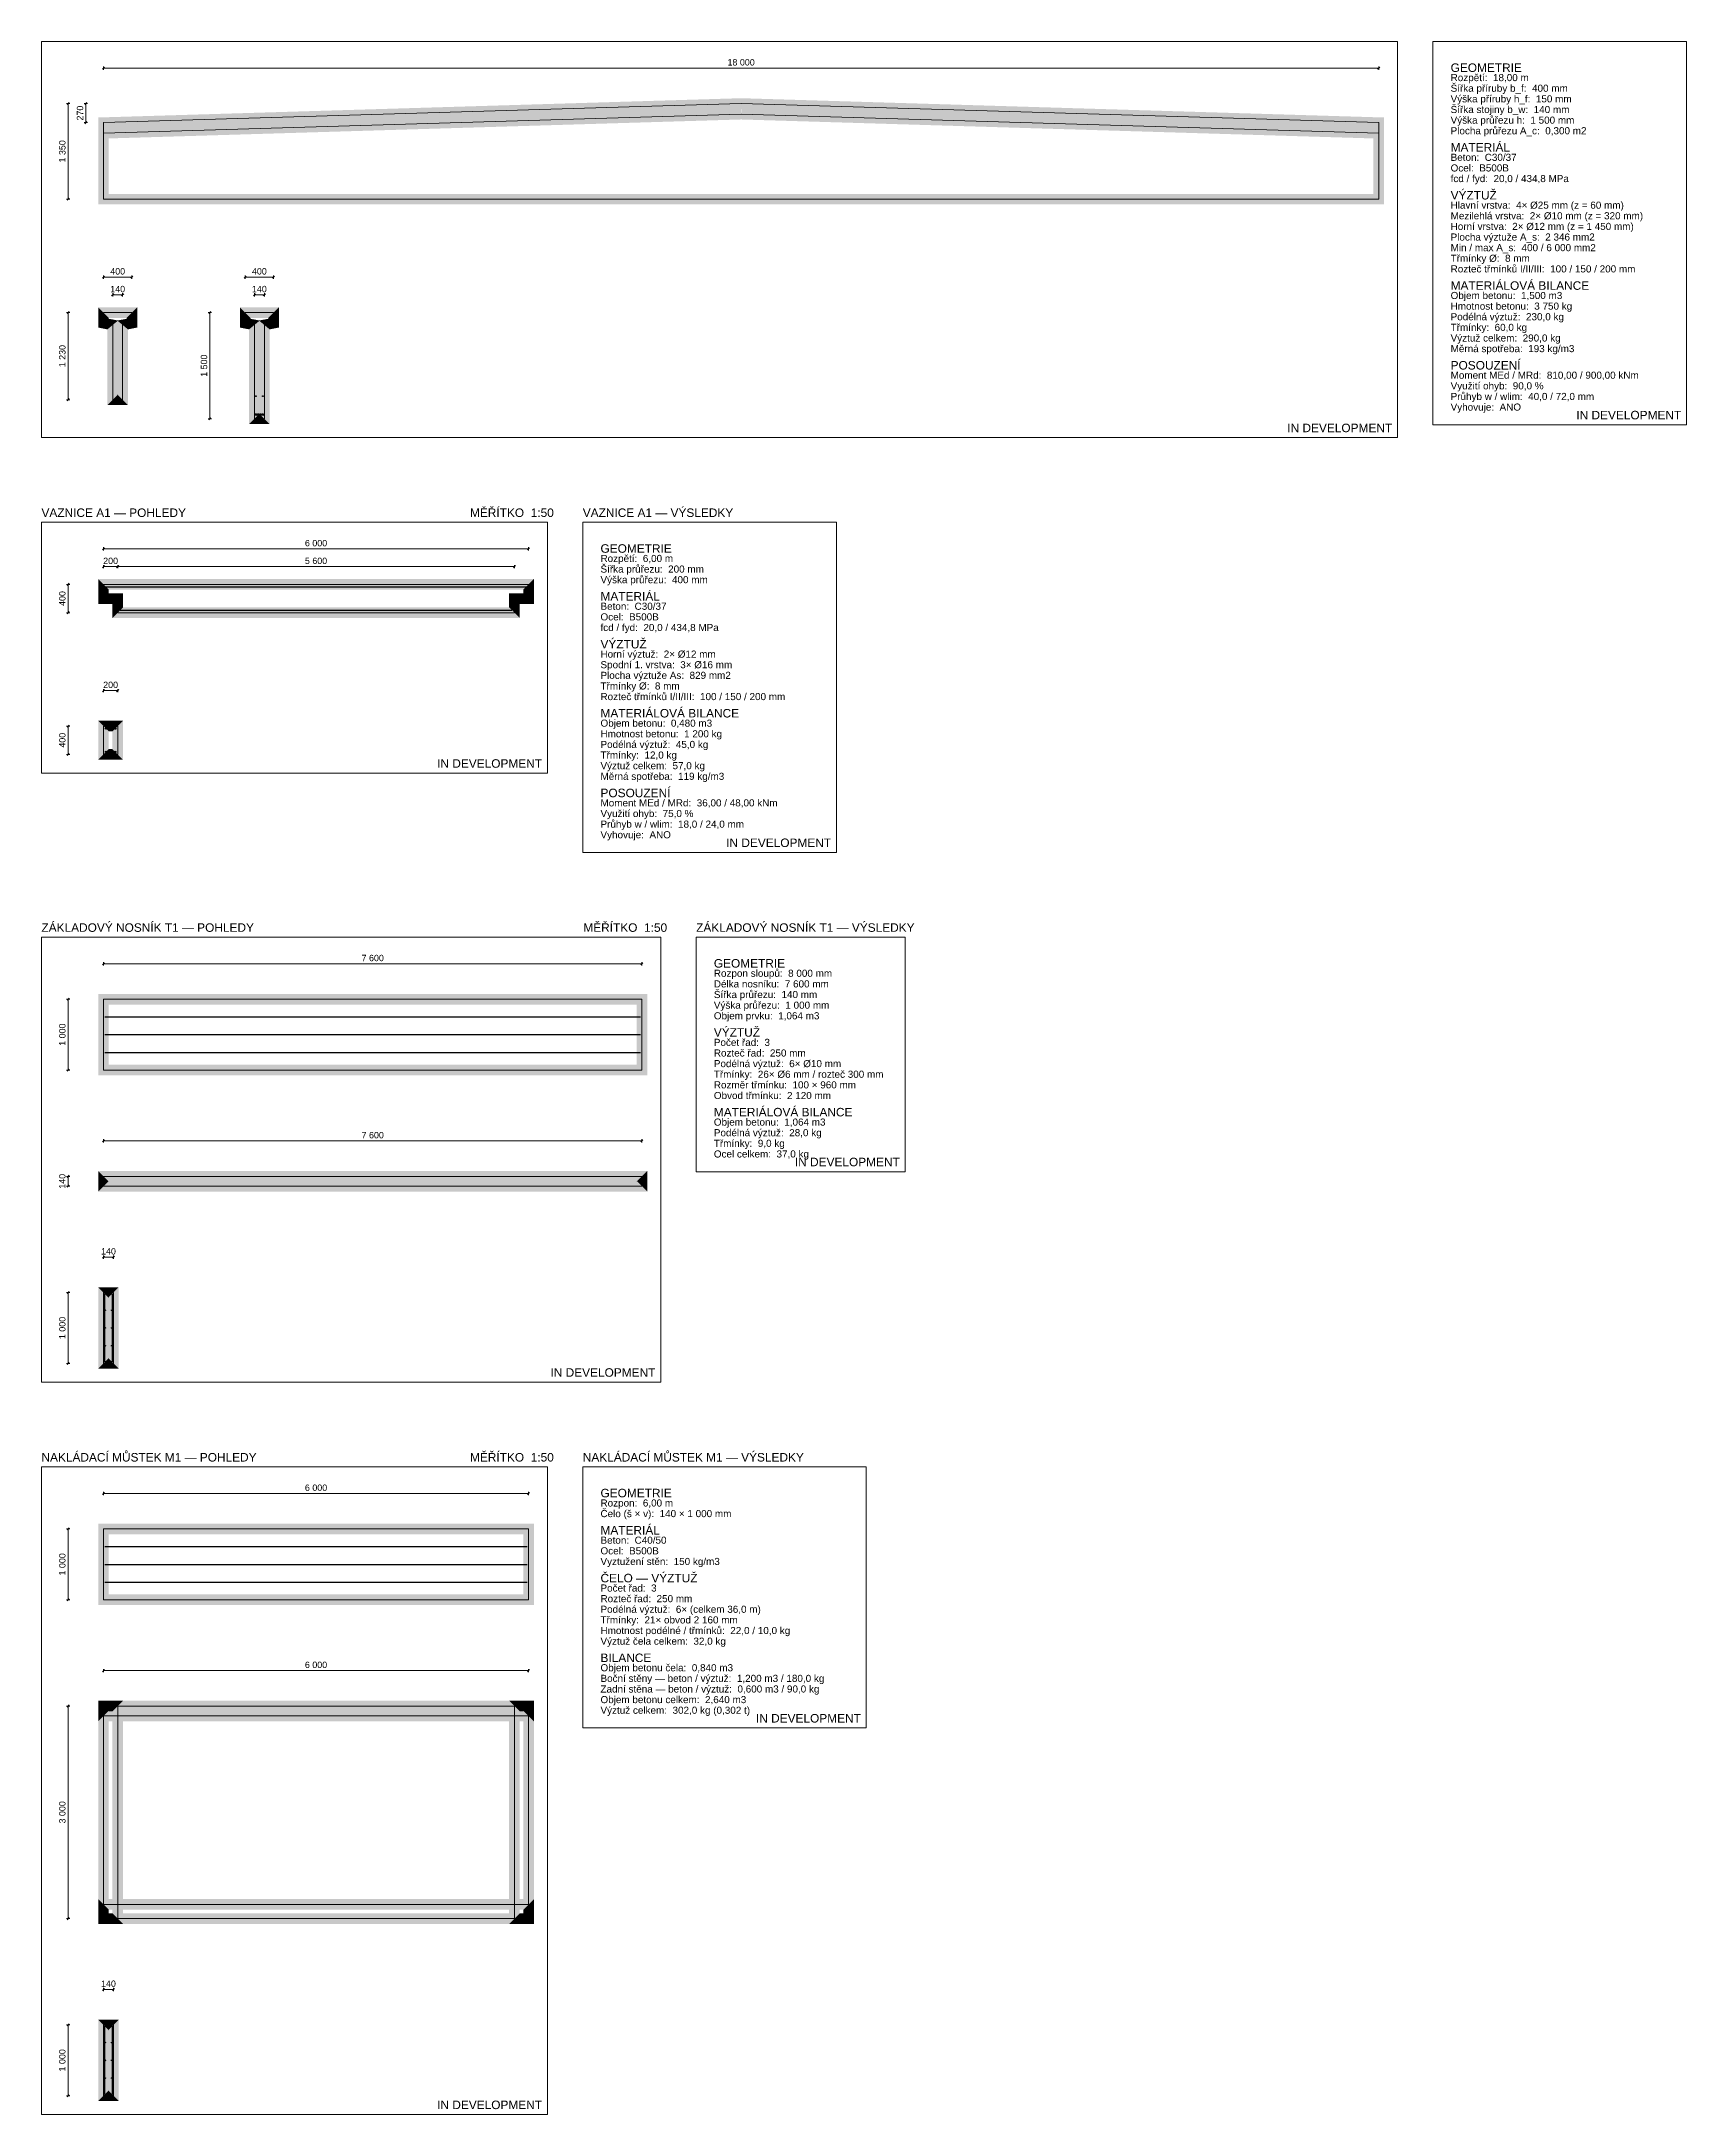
# Model space of a CAD drawing. Header units: millimetres. Extents: x 0 to 23221, y -54861 to 32.
# Drawn here: x 0 to 23221, y -54861 to -25603 of the extents above; entities that cross this region are included whole.
import ezdxf

# ---------------------------------------------------------------- set-up
doc = ezdxf.new("R2010")
doc.units = ezdxf.units.MM
for name, color, linetype, lineweight in [('OPTICORS_HLAVICKA', 7, 'CONTINUOUS', 0), ('OPTICORS_NAKLADACI_MUSTEK_M1_BETON', 7, 'CONTINUOUS', 0), ('OPTICORS_NAKLADACI_MUSTEK_M1_KOTY', 7, 'CONTINUOUS', 0), ('OPTICORS_NAKLADACI_MUSTEK_M1_POPIS', 7, 'CONTINUOUS', 0), ('OPTICORS_NAKLADACI_MUSTEK_M1_VYZTUZ', 8, 'CONTINUOUS', 25), ('OPTICORS_POZNAMKA', 9, 'CONTINUOUS', 0), ('OPTICORS_RAMECEK', 9, 'CONTINUOUS', 0), ('OPTICORS_VAZNICE_A1_BETON', 7, 'CONTINUOUS', 0), ('OPTICORS_VAZNICE_A1_KOTY', 7, 'CONTINUOUS', 0), ('OPTICORS_VAZNICE_A1_POPIS', 7, 'CONTINUOUS', 0), ('OPTICORS_VAZNICE_A1_VYZTUZ', 8, 'CONTINUOUS', 25), ('OPTICORS_VAZNIK_A_BETON', 7, 'CONTINUOUS', 0), ('OPTICORS_VAZNIK_A_KOTY', 7, 'CONTINUOUS', 0), ('OPTICORS_VAZNIK_A_POPIS', 7, 'CONTINUOUS', 0), ('OPTICORS_VAZNIK_A_VYZTUZ', 8, 'CONTINUOUS', 25), ('OPTICORS_ZAKLADOVY_NOSNIK_T1_BETON', 7, 'CONTINUOUS', 0), ('OPTICORS_ZAKLADOVY_NOSNIK_T1_KOTY', 7, 'CONTINUOUS', 0), ('OPTICORS_ZAKLADOVY_NOSNIK_T1_POPIS', 7, 'CONTINUOUS', 0), ('OPTICORS_ZAKLADOVY_NOSNIK_T1_VYZTUZ', 8, 'CONTINUOUS', 25)]:
    doc.layers.add(name, color=color, linetype=linetype, lineweight=lineweight)
doc.styles.add('OPTICORS', font='arial.ttf')

msp = doc.modelspace()

# ---------------------------------------------------------------- linework, layer by layer
at = {"layer": 'OPTICORS_NAKLADACI_MUSTEK_M1_BETON'}
for points in [[(876, -46596), (6876, -46596), (6876, -47596), (876, -47596)], [(876, -49096), (6876, -49096), (6876, -49236), (876, -49236)], [(876, -49096), (1076, -49096), (1076, -52096), (876, -52096)], [(6676, -49096), (6876, -49096), (6876, -52096), (6676, -52096)], [(876, -51896), (6876, -51896), (6876, -52096), (876, -52096)], [(876, -53596), (1016, -53596), (1016, -54596), (876, -54596)]]:
    msp.add_lwpolyline(points, close=True, dxfattribs=at)
for points in [[(801, -46521), (6951, -46521), (951, -46671), (6801, -46671)], [(801, -47671), (801, -46521), (951, -47521), (951, -46671)], [(6951, -46521), (6951, -47671), (6801, -46671), (6801, -47521)], [(6951, -47671), (801, -47671), (6801, -47521), (951, -47521)], [(801, -49021), (6951, -49021), (951, -49171), (6801, -49171)], [(801, -49311), (801, -49021), (951, -49161), (951, -49171)], [(801, -49021), (1151, -49021), (951, -49171), (1001, -49171)], [(801, -52171), (801, -49021), (951, -52021), (951, -49171)], [(1151, -49021), (1151, -52171), (1001, -49171), (1001, -52021)], [(6601, -49021), (6951, -49021), (6751, -49171), (6801, -49171)], [(6601, -52171), (6601, -49021), (6751, -52021), (6751, -49171)], [(6951, -49021), (6951, -49311), (6801, -49171), (6801, -49161)], [(6951, -49021), (6951, -52171), (6801, -49171), (6801, -52021)], [(6951, -49311), (801, -49311), (6801, -49161), (951, -49161)], [(801, -51821), (6951, -51821), (951, -51971), (6801, -51971)], [(801, -52171), (801, -51821), (951, -52021), (951, -51971)], [(1151, -52171), (801, -52171), (1001, -52021), (951, -52021)], [(6951, -52171), (801, -52171), (6801, -52021), (951, -52021)], [(6951, -52171), (6601, -52171), (6801, -52021), (6751, -52021)], [(6951, -51821), (6951, -52171), (6801, -51971), (6801, -52021)], [(801, -53521), (1091, -53521), (951, -53671), (941, -53671)], [(801, -54671), (801, -53521), (951, -54521), (951, -53671)], [(1091, -53521), (1091, -54671), (941, -53671), (941, -54521)], [(1091, -54671), (801, -54671), (941, -54521), (951, -54521)]]:
    msp.add_solid(points, dxfattribs=at)
at = {"layer": 'OPTICORS_NAKLADACI_MUSTEK_M1_KOTY'}
for p, q in [((861, -46111), (891, -46081)), ((876, -46073.5), (876, -46118.5)), ((876, -46096), (6876, -46096)), ((6861, -46111), (6891, -46081)), ((6876, -46073.5), (6876, -46118.5)), ((353.5, -46596), (398.5, -46596)), ((361, -46611), (391, -46581)), ((376, -46596), (376, -47596)), ((353.5, -47596), (398.5, -47596)), ((361, -47611), (391, -47581)), ((861, -48611), (891, -48581)), ((876, -48573.5), (876, -48618.5)), ((876, -48596), (6876, -48596)), ((6861, -48611), (6891, -48581)), ((6876, -48573.5), (6876, -48618.5)), ((353.5, -49096), (398.5, -49096)), ((361, -49111), (391, -49081)), ((376, -49096), (376, -52096)), ((353.5, -52096), (398.5, -52096)), ((361, -52111), (391, -52081)), ((861, -53111), (891, -53081)), ((876, -53073.5), (876, -53118.5)), ((876, -53096), (1016, -53096)), ((1001, -53111), (1031, -53081)), ((1016, -53073.5), (1016, -53118.5)), ((353.5, -53596), (398.5, -53596)), ((361, -53611), (391, -53581)), ((376, -53596), (376, -54596)), ((353.5, -54596), (398.5, -54596)), ((361, -54611), (391, -54581))]:
    msp.add_line(p, q, dxfattribs=at)
at = {"layer": 'OPTICORS_NAKLADACI_MUSTEK_M1_VYZTUZ'}
for p, q in [((896, -46846), (6856, -46846)), ((896, -47096), (6856, -47096)), ((896, -47346), (6856, -47346))]:
    msp.add_line(p, q, dxfattribs=at)
msp.add_lwpolyline([(896, -53616), (996, -53616), (996, -54576), (896, -54576)], close=True, dxfattribs=at)
for centre in [(901, -53846), (901, -54096), (991, -53846), (991, -54096), (901, -54346), (991, -54346)]:
    msp.add_circle(centre, 5, dxfattribs=at)
at = {"layer": 'OPTICORS_RAMECEK'}
for points in [[(0, -31194), (19141, -31194), (19141, -25603), (0, -25603)], [(19641, -31013), (23221, -31013), (23221, -25603), (19641, -25603)], [(0, -35930), (7141, -35930), (7141, -32389), (0, -32389)], [(7641, -37049), (11221, -37049), (11221, -32389), (7641, -32389)], [(0, -44525), (8741, -44525), (8741, -38244), (0, -38244)], [(9241, -41554), (12191, -41554), (12191, -38244), (9241, -38244)], [(0, -54861), (7141, -54861), (7141, -45720), (0, -45720)], [(7641, -49405), (11641, -49405), (11641, -45720), (7641, -45720)]]:
    msp.add_lwpolyline(points, close=True, dxfattribs=at)
at = {"layer": 'OPTICORS_VAZNICE_A1_BETON'}
for points in [[(876, -33265), (6876, -33265), (6876, -33465), (6676, -33465), (6676, -33665), (1076, -33665), (1076, -33465), (876, -33465)], [(876, -35265), (1076, -35265), (1076, -35665), (876, -35665)]]:
    msp.add_lwpolyline(points, close=True, dxfattribs=at)
for points in [[(801, -33190), (6951, -33190), (951, -33340), (6801, -33340)], [(801, -33540), (801, -33190), (951, -33390), (951, -33340)], [(6951, -33190), (6951, -33540), (6801, -33340), (6801, -33390)], [(1001, -33540), (801, -33540), (1151, -33390), (951, -33390)], [(1001, -33740), (1001, -33540), (1151, -33590), (1151, -33390)], [(6751, -33740), (1001, -33740), (6601, -33590), (1151, -33590)], [(6951, -33540), (6751, -33540), (6801, -33390), (6601, -33390)], [(6751, -33540), (6751, -33740), (6601, -33390), (6601, -33590)], [(801, -35190), (1151, -35190), (951, -35340), (1001, -35340)], [(801, -35740), (801, -35190), (951, -35590), (951, -35340)], [(1151, -35190), (1151, -35740), (1001, -35340), (1001, -35590)], [(1151, -35740), (801, -35740), (1001, -35590), (951, -35590)]]:
    msp.add_solid(points, dxfattribs=at)
at = {"layer": 'OPTICORS_VAZNICE_A1_KOTY'}
for p, q in [((861, -32780), (891, -32750)), ((876, -32742.5), (876, -32787.5)), ((876, -32765), (6876, -32765)), ((6861, -32780), (6891, -32750)), ((6876, -32742.5), (6876, -32787.5)), ((861, -33030), (891, -33000)), ((876, -32992.5), (876, -33037.5)), ((876, -33015), (1076, -33015)), ((1061, -33030), (1091, -33000)), ((1061, -33030), (1091, -33000)), ((1076, -32992.5), (1076, -33037.5)), ((1076, -32992.5), (1076, -33037.5)), ((1076, -33015), (6676, -33015)), ((6661, -33030), (6691, -33000)), ((6676, -32992.5), (6676, -33037.5)), ((353.5, -33265), (398.5, -33265)), ((361, -33280), (391, -33250)), ((376, -33265), (376, -33665)), ((353.5, -33665), (398.5, -33665)), ((361, -33680), (391, -33650)), ((861, -34780), (891, -34750)), ((876, -34742.5), (876, -34787.5)), ((876, -34765), (1076, -34765)), ((1061, -34780), (1091, -34750)), ((1076, -34742.5), (1076, -34787.5)), ((353.5, -35265), (398.5, -35265)), ((361, -35280), (391, -35250)), ((376, -35265), (376, -35665)), ((353.5, -35665), (398.5, -35665)), ((361, -35680), (391, -35650))]:
    msp.add_line(p, q, dxfattribs=at)
at = {"layer": 'OPTICORS_VAZNICE_A1_VYZTUZ'}
for p, q in [((911, -33300), (6841, -33300)), ((1111, -33630), (6641, -33630))]:
    msp.add_line(p, q, dxfattribs=at)
for centre in [(911, -35300), (1041, -35300), (911, -35630), (1041, -35630)]:
    msp.add_circle(centre, 10, dxfattribs=at)
at = {"layer": 'OPTICORS_VAZNIK_A_BETON'}
for p, q in [((876, -26899), (9876, -26629)), ((9876, -26629), (18876, -26899))]:
    msp.add_line(p, q, dxfattribs=at)
for points in [[(876, -26749), (9876, -26479), (18876, -26749), (18876, -27829), (876, -27829)], [(876, -29429), (1276, -29429), (1276, -29579), (1146, -29604), (1146, -30659), (1006, -30659), (1006, -29604), (876, -29579)], [(2876, -29429), (3276, -29429), (3276, -29579), (3146, -29604), (3146, -30929), (3006, -30929), (3006, -29604), (2876, -29579)]]:
    msp.add_lwpolyline(points, close=True, dxfattribs=at)
for points in [[(801, -26676.216), (9876, -26403.966), (951, -26821.784), (9876, -26554.034)], [(873.751, -26824.034), (9873.751, -26554.034), (878.249, -26973.966), (9878.249, -26703.966)], [(9878.249, -26554.034), (18878.249, -26824.034), (9873.751, -26703.966), (18873.751, -26973.966)], [(9876, -26403.966), (18951, -26676.216), (9876, -26554.034), (18801, -26821.784)], [(801, -27904), (801, -26676.216), (951, -27754), (951, -26821.784)], [(18951, -26676.216), (18951, -27904), (18801, -26821.784), (18801, -27754)], [(18951, -27904), (801, -27904), (18801, -27754), (951, -27754)], [(801, -29354), (1351, -29354), (951, -29504), (1201, -29504)], [(801, -29640.951), (801, -29354), (951, -29517.049), (951, -29504)], [(931, -29665.951), (801, -29640.951), (1081, -29542.049), (951, -29517.049)], [(931, -30734), (931, -29665.951), (1081, -30584), (1081, -29542.049)], [(1351, -29640.951), (1221, -29665.951), (1201, -29517.049), (1071, -29542.049)], [(1221, -29665.951), (1221, -30734), (1071, -29542.049), (1071, -30584)], [(1351, -29354), (1351, -29640.951), (1201, -29504), (1201, -29517.049)], [(2801, -29354), (3351, -29354), (2951, -29504), (3201, -29504)], [(2801, -29640.951), (2801, -29354), (2951, -29517.049), (2951, -29504)], [(2931, -29665.951), (2801, -29640.951), (3081, -29542.049), (2951, -29517.049)], [(2931, -31004), (2931, -29665.951), (3081, -30854), (3081, -29542.049)], [(3351, -29640.951), (3221, -29665.951), (3201, -29517.049), (3071, -29542.049)], [(3221, -29665.951), (3221, -31004), (3071, -29542.049), (3071, -30854)], [(3351, -29354), (3351, -29640.951), (3201, -29504), (3201, -29517.049)], [(1221, -30734), (931, -30734), (1071, -30584), (1081, -30584)], [(3221, -31004), (2931, -31004), (3071, -30854), (3081, -30854)]]:
    msp.add_solid(points, dxfattribs=at)
at = {"layer": 'OPTICORS_VAZNIK_A_KOTY'}
for p, q in [((861, -25994), (891, -25964)), ((876, -25956.5), (876, -26001.5)), ((876, -25979), (18876, -25979)), ((18861, -25994), (18891, -25964)), ((18876, -25956.5), (18876, -26001.5)), ((353.5, -26479), (398.5, -26479)), ((361, -26494), (391, -26464)), ((376, -26479), (376, -27829)), ((603.5, -26479), (648.5, -26479)), ((611, -26494), (641, -26464)), ((626, -26479), (626, -26749)), ((603.5, -26749), (648.5, -26749)), ((611, -26764), (641, -26734)), ((353.5, -27829), (398.5, -27829)), ((361, -27844), (391, -27814)), ((861, -28944), (891, -28914)), ((876, -28906.5), (876, -28951.5)), ((876, -28929), (1276, -28929)), ((1261, -28944), (1291, -28914)), ((1276, -28906.5), (1276, -28951.5)), ((2861, -28944), (2891, -28914)), ((2876, -28906.5), (2876, -28951.5)), ((2876, -28929), (3276, -28929)), ((3261, -28944), (3291, -28914)), ((3276, -28906.5), (3276, -28951.5)), ((991, -29194), (1021, -29164)), ((1006, -29156.5), (1006, -29201.5)), ((1006, -29179), (1146, -29179)), ((1131, -29194), (1161, -29164)), ((1146, -29156.5), (1146, -29201.5)), ((2991, -29194), (3021, -29164)), ((3006, -29156.5), (3006, -29201.5)), ((3006, -29179), (3146, -29179)), ((3131, -29194), (3161, -29164)), ((3146, -29156.5), (3146, -29201.5)), ((353.5, -29429), (398.5, -29429)), ((361, -29444), (391, -29414)), ((376, -29429), (376, -30659)), ((2353.5, -29429), (2398.5, -29429)), ((2361, -29444), (2391, -29414)), ((2376, -29429), (2376, -30929)), ((353.5, -30659), (398.5, -30659)), ((361, -30674), (391, -30644)), ((2353.5, -30929), (2398.5, -30929)), ((2361, -30944), (2391, -30914))]:
    msp.add_line(p, q, dxfattribs=at)
at = {"layer": 'OPTICORS_VAZNIK_A_VYZTUZ'}
for centre, radius in [((2896, -29479), 6), ((3256, -29479), 6), ((3026, -30609), 5), ((3126, -30609), 5), ((3026, -30869), 12.5), ((3059.333, -30869), 12.5), ((3092.667, -30869), 12.5), ((3126, -30869), 12.5)]:
    msp.add_circle(centre, radius, dxfattribs=at)
at = {"layer": 'OPTICORS_ZAKLADOVY_NOSNIK_T1_BETON'}
for points in [[(876, -39120), (8476, -39120), (8476, -40120), (876, -40120)], [(876, -41620), (8476, -41620), (8476, -41760), (876, -41760)], [(876, -43260), (1016, -43260), (1016, -44260), (876, -44260)]]:
    msp.add_lwpolyline(points, close=True, dxfattribs=at)
for points in [[(801, -39045), (8551, -39045), (951, -39195), (8401, -39195)], [(801, -40195), (801, -39045), (951, -40045), (951, -39195)], [(8551, -39045), (8551, -40195), (8401, -39195), (8401, -40045)], [(8551, -40195), (801, -40195), (8401, -40045), (951, -40045)], [(801, -41545), (8551, -41545), (951, -41695), (8401, -41695)], [(801, -41835), (801, -41545), (951, -41685), (951, -41695)], [(8551, -41545), (8551, -41835), (8401, -41695), (8401, -41685)], [(8551, -41835), (801, -41835), (8401, -41685), (951, -41685)], [(801, -43185), (1091, -43185), (951, -43335), (941, -43335)], [(801, -44335), (801, -43185), (951, -44185), (951, -43335)], [(1091, -43185), (1091, -44335), (941, -43335), (941, -44185)], [(1091, -44335), (801, -44335), (941, -44185), (951, -44185)]]:
    msp.add_solid(points, dxfattribs=at)
at = {"layer": 'OPTICORS_ZAKLADOVY_NOSNIK_T1_KOTY'}
for p, q in [((861, -38635), (891, -38605)), ((876, -38597.5), (876, -38642.5)), ((876, -38620), (8476, -38620)), ((8461, -38635), (8491, -38605)), ((8476, -38597.5), (8476, -38642.5)), ((353.5, -39120), (398.5, -39120)), ((361, -39135), (391, -39105)), ((376, -39120), (376, -40120)), ((353.5, -40120), (398.5, -40120)), ((361, -40135), (391, -40105)), ((861, -41135), (891, -41105)), ((876, -41097.5), (876, -41142.5)), ((876, -41120), (8476, -41120)), ((8461, -41135), (8491, -41105)), ((8476, -41097.5), (8476, -41142.5)), ((353.5, -41620), (398.5, -41620)), ((353.5, -41760), (398.5, -41760)), ((361, -41635), (391, -41605)), ((361, -41775), (391, -41745)), ((376, -41620), (376, -41760)), ((861, -42775), (891, -42745)), ((876, -42737.5), (876, -42782.5)), ((876, -42760), (1016, -42760)), ((1001, -42775), (1031, -42745)), ((1016, -42737.5), (1016, -42782.5)), ((353.5, -43260), (398.5, -43260)), ((361, -43275), (391, -43245)), ((376, -43260), (376, -44260)), ((353.5, -44260), (398.5, -44260)), ((361, -44275), (391, -44245))]:
    msp.add_line(p, q, dxfattribs=at)
at = {"layer": 'OPTICORS_ZAKLADOVY_NOSNIK_T1_VYZTUZ'}
for p, q in [((896, -39370), (8456, -39370)), ((896, -39620), (8456, -39620)), ((896, -39870), (8456, -39870))]:
    msp.add_line(p, q, dxfattribs=at)
msp.add_lwpolyline([(896, -43280), (996, -43280), (996, -44240), (896, -44240)], close=True, dxfattribs=at)
for centre in [(901, -43510), (991, -43510), (901, -43760), (991, -43760), (901, -44010), (991, -44010)]:
    msp.add_circle(centre, 5, dxfattribs=at)

# ---------------------------------------------------------------- texts
at = {"layer": 'OPTICORS_HLAVICKA', "char_height": 120, "attachment_point": 1, "style": 'OPTICORS'}
for s, insert in [('MĚŘÍTKO  1:50', (6049, -32194)), ('VAZNICE A1 — VÝSLEDKY', (7641, -32194)), ('VAZNICE A1 — POHLEDY', (0, -32194)), ('ZÁKLADOVÝ NOSNÍK T1 — POHLEDY', (0, -38049)), ('MĚŘÍTKO  1:50', (7649, -38049)), ('ZÁKLADOVÝ NOSNÍK T1 — VÝSLEDKY', (9241, -38049)), ('NAKLÁDACÍ MŮSTEK M1 — POHLEDY', (0, -45525)), ('MĚŘÍTKO  1:50', (6049, -45525)), ('NAKLÁDACÍ MŮSTEK M1 — VÝSLEDKY', (7641, -45525))]:
    msp.add_mtext(s, dxfattribs=dict(at, insert=insert))
at = {"layer": 'OPTICORS_NAKLADACI_MUSTEK_M1_KOTY', "char_height": 90, "attachment_point": 5, "style": 'OPTICORS'}
for s, insert in [('6 000', (3876, -46015)), ('6 000', (3876, -48515)), ('140', (946, -53015))]:
    msp.add_mtext(s, dxfattribs=dict(at, insert=insert))
at = {"layer": 'OPTICORS_NAKLADACI_MUSTEK_M1_KOTY', "char_height": 90, "attachment_point": 5, "rotation": 90, "style": 'OPTICORS'}
for s, insert in [('1 000', (295, -47096)), ('3 000', (295, -50596)), ('1 000', (295, -54096))]:
    msp.add_mtext(s, dxfattribs=dict(at, insert=insert))
at = {"layer": 'OPTICORS_NAKLADACI_MUSTEK_M1_POPIS', "attachment_point": 1, "style": 'OPTICORS'}
for s, insert, char_height in [('GEOMETRIE', (7891, -46030), 120), ('Rozpon:  6,00 m', (7891, -46180), 100), ('Čelo (š × v):  140 × 1 000 mm', (7891, -46330), 100), ('Beton:  C40/50', (7891, -46705), 100), ('MATERIÁL', (7891, -46555), 120), ('Vyztužení stěn:  150 kg/m3', (7891, -47005), 100), ('Ocel:  B500B', (7891, -46855), 100), ('ČELO — VÝZTUŽ', (7891, -47230), 120), ('Počet řad:  3', (7891, -47380), 100), ('Rozteč řad:  250 mm', (7891, -47530), 100), ('Podélná výztuž:  6× (celkem 36,0 m)', (7891, -47680), 100), ('Třmínky:  21× obvod 2 160 mm', (7891, -47830), 100), ('Hmotnost podélné / třmínků:  22,0 / 10,0 kg', (7891, -47980), 100), ('Výztuž čela celkem:  32,0 kg', (7891, -48130), 100), ('Objem betonu čela:  0,840 m3', (7891, -48505), 100), ('BILANCE', (7891, -48355), 120), ('Zadní stěna — beton / výztuž:  0,600 m3 / 90,0 kg', (7891, -48805), 100), ('Boční stěny — beton / výztuž:  1,200 m3 / 180,0 kg', (7891, -48655), 100), ('Výztuž celkem:  302,0 kg (0,302 t)', (7891, -49105), 100), ('Objem betonu celkem:  2,640 m3', (7891, -48955), 100)]:
    msp.add_mtext(s, dxfattribs=dict(at, insert=insert, char_height=char_height))
at = {"layer": 'OPTICORS_POZNAMKA', "char_height": 120, "attachment_point": 9, "style": 'OPTICORS'}
for insert in [(19066, -31119), (23146, -30938), (7066, -35855), (11146, -36974), (12116, -41479), (8666, -44450), (11566, -49330), (7066, -54786)]:
    msp.add_mtext('IN DEVELOPMENT', dxfattribs=dict(at, insert=insert))
at = {"layer": 'OPTICORS_VAZNICE_A1_KOTY', "char_height": 90, "attachment_point": 5, "style": 'OPTICORS'}
for s, insert in [('6 000', (3876, -32684)), ('200', (976, -32934)), ('5 600', (3876, -32934)), ('200', (976, -34684))]:
    msp.add_mtext(s, dxfattribs=dict(at, insert=insert))
at = {"layer": 'OPTICORS_VAZNICE_A1_KOTY', "char_height": 90, "attachment_point": 5, "rotation": 90, "style": 'OPTICORS'}
for insert in [(295, -33465), (295, -35465)]:
    msp.add_mtext('400', dxfattribs=dict(at, insert=insert))
at = {"layer": 'OPTICORS_VAZNICE_A1_POPIS', "attachment_point": 1, "style": 'OPTICORS'}
for s, insert, char_height in [('GEOMETRIE', (7891, -32699), 120), ('Šířka průřezu:  200 mm', (7891, -32999), 100), ('Rozpětí:  6,00 m', (7891, -32849), 100), ('Výška průřezu:  400 mm', (7891, -33149), 100), ('MATERIÁL', (7891, -33374), 120), ('Beton:  C30/37', (7891, -33524), 100), ('fcd / fyd:  20,0 / 434,8 MPa', (7891, -33824), 100), ('Ocel:  B500B', (7891, -33674), 100), ('VÝZTUŽ', (7891, -34049), 120), ('Horní výztuž:  2× %%c12 mm', (7891, -34199), 100), ('Spodní 1. vrstva:  3× %%c16 mm', (7891, -34349), 100), ('Plocha výztuže As:  829 mm2', (7891, -34499), 100), ('Třmínky %%c:  8 mm', (7891, -34649), 100), ('Rozteč třmínků I/II/III:  100 / 150 / 200 mm', (7891, -34799), 100), ('MATERIÁLOVÁ BILANCE', (7891, -35024), 120), ('Objem betonu:  0,480 m3', (7891, -35174), 100), ('Hmotnost betonu:  1 200 kg', (7891, -35324), 100), ('Třmínky:  12,0 kg', (7891, -35624), 100), ('Podélná výztuž:  45,0 kg', (7891, -35474), 100), ('Výztuž celkem:  57,0 kg', (7891, -35774), 100), ('Měrná spotřeba:  119 kg/m3', (7891, -35924), 100), ('POSOUZENÍ', (7891, -36149), 120), ('Využití ohyb:  75,0 %', (7891, -36449), 100), ('Moment MEd / MRd:  36,00 / 48,00 kNm', (7891, -36299), 100), ('Vyhovuje:  ANO', (7891, -36749), 100), ('Průhyb w / wlim:  18,0 / 24,0 mm', (7891, -36599), 100)]:
    msp.add_mtext(s, dxfattribs=dict(at, insert=insert, char_height=char_height))
at = {"layer": 'OPTICORS_VAZNIK_A_KOTY', "char_height": 90, "attachment_point": 5, "style": 'OPTICORS'}
for s, insert in [('18 000', (9876, -25898)), ('400', (1076, -28848)), ('400', (3076, -28848)), ('140', (1076, -29098)), ('140', (3076, -29098))]:
    msp.add_mtext(s, dxfattribs=dict(at, insert=insert))
at = {"layer": 'OPTICORS_VAZNIK_A_KOTY', "char_height": 90, "attachment_point": 5, "rotation": 90, "style": 'OPTICORS'}
for s, insert in [('270', (545, -26614)), ('1 350', (295, -27154)), ('1 230', (295, -30044)), ('1 500', (2295, -30179))]:
    msp.add_mtext(s, dxfattribs=dict(at, insert=insert))
at = {"layer": 'OPTICORS_VAZNIK_A_POPIS', "attachment_point": 1, "style": 'OPTICORS'}
for s, insert, char_height in [('GEOMETRIE', (19891, -25913), 120), ('Šířka příruby b_f:  400 mm', (19891, -26213), 100), ('Rozpětí:  18,00 m', (19891, -26063), 100), ('Výška příruby h_f:  150 mm', (19891, -26363), 100), ('Šířka stojiny b_w:  140 mm', (19891, -26513), 100), ('Výška průřezu h:  1 500 mm', (19891, -26663), 100), ('Plocha průřezu A_c:  0,300 m2', (19891, -26813), 100), ('Beton:  C30/37', (19891, -27188), 100), ('MATERIÁL', (19891, -27038), 120), ('fcd / fyd:  20,0 / 434,8 MPa', (19891, -27488), 100), ('Ocel:  B500B', (19891, -27338), 100), ('VÝZTUŽ', (19891, -27713), 120), ('Hlavní vrstva:  4× %%c25 mm (z = 60 mm)', (19891, -27863), 100), ('Mezilehlá vrstva:  2× %%c10 mm (z = 320 mm)', (19891, -28013), 100), ('Horní vrstva:  2× %%c12 mm (z = 1 450 mm)', (19891, -28163), 100), ('Plocha výztuže A_s:  2 346 mm2', (19891, -28313), 100), ('Třmínky %%c:  8 mm', (19891, -28613), 100), ('Min / max A_s:  400 / 6 000 mm2', (19891, -28463), 100), ('Rozteč třmínků I/II/III:  100 / 150 / 200 mm', (19891, -28763), 100), ('MATERIÁLOVÁ BILANCE', (19891, -28988), 120), ('Objem betonu:  1,500 m3', (19891, -29138), 100), ('Hmotnost betonu:  3 750 kg', (19891, -29288), 100), ('Podélná výztuž:  230,0 kg', (19891, -29438), 100), ('Výztuž celkem:  290,0 kg', (19891, -29738), 100), ('Třmínky:  60,0 kg', (19891, -29588), 100), ('Měrná spotřeba:  193 kg/m3', (19891, -29888), 100), ('POSOUZENÍ', (19891, -30113), 120), ('Využití ohyb:  90,0 %', (19891, -30413), 100), ('Moment MEd / MRd:  810,00 / 900,00 kNm', (19891, -30263), 100), ('Vyhovuje:  ANO', (19891, -30713), 100), ('Průhyb w / wlim:  40,0 / 72,0 mm', (19891, -30563), 100)]:
    msp.add_mtext(s, dxfattribs=dict(at, insert=insert, char_height=char_height))
at = {"layer": 'OPTICORS_ZAKLADOVY_NOSNIK_T1_KOTY', "char_height": 90, "attachment_point": 5, "style": 'OPTICORS'}
for s, insert in [('7 600', (4676, -38539)), ('7 600', (4676, -41039)), ('140', (946, -42679))]:
    msp.add_mtext(s, dxfattribs=dict(at, insert=insert))
at = {"layer": 'OPTICORS_ZAKLADOVY_NOSNIK_T1_KOTY', "char_height": 90, "attachment_point": 5, "rotation": 90, "style": 'OPTICORS'}
for s, insert in [('1 000', (295, -39620)), ('140', (295, -41690)), ('1 000', (295, -43760))]:
    msp.add_mtext(s, dxfattribs=dict(at, insert=insert))
at = {"layer": 'OPTICORS_ZAKLADOVY_NOSNIK_T1_POPIS', "attachment_point": 1, "style": 'OPTICORS'}
for s, insert, char_height in [('GEOMETRIE', (9491, -38554), 120), ('Rozpon sloupů:  8 000 mm', (9491, -38704), 100), ('Délka nosníku:  7 600 mm', (9491, -38854), 100), ('Výška průřezu:  1 000 mm', (9491, -39154), 100), ('Šířka průřezu:  140 mm', (9491, -39004), 100), ('VÝZTUŽ', (9491, -39529), 120), ('Objem prvku:  1,064 m3', (9491, -39304), 100), ('Počet řad:  3', (9491, -39679), 100), ('Rozteč řad:  250 mm', (9491, -39829), 100), ('Podélná výztuž:  6× %%c10 mm', (9491, -39979), 100), ('Třmínky:  26× %%c6 mm / rozteč 300 mm', (9491, -40129), 100), ('Rozměr třmínku:  100 × 960 mm', (9491, -40279), 100), ('Obvod třmínku:  2 120 mm', (9491, -40429), 100), ('MATERIÁLOVÁ BILANCE', (9491, -40654), 120), ('Objem betonu:  1,064 m3', (9491, -40804), 100), ('Podélná výztuž:  28,0 kg', (9491, -40954), 100), ('Třmínky:  9,0 kg', (9491, -41104), 100), ('Ocel celkem:  37,0 kg', (9491, -41254), 100)]:
    msp.add_mtext(s, dxfattribs=dict(at, insert=insert, char_height=char_height))

doc.saveas('drawing.dxf')
